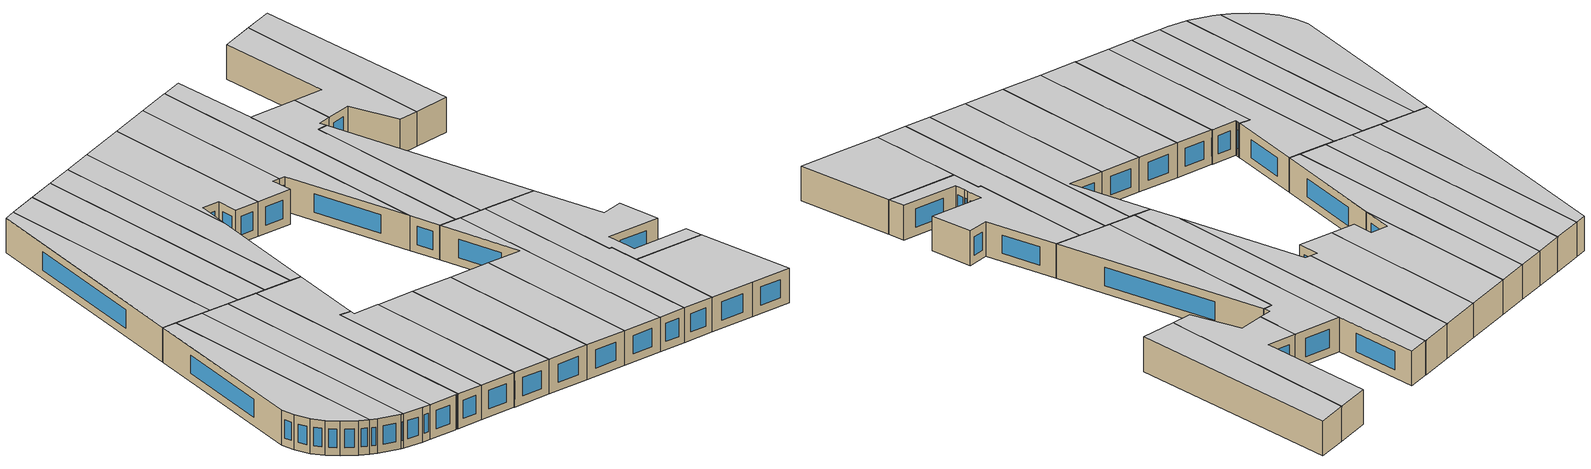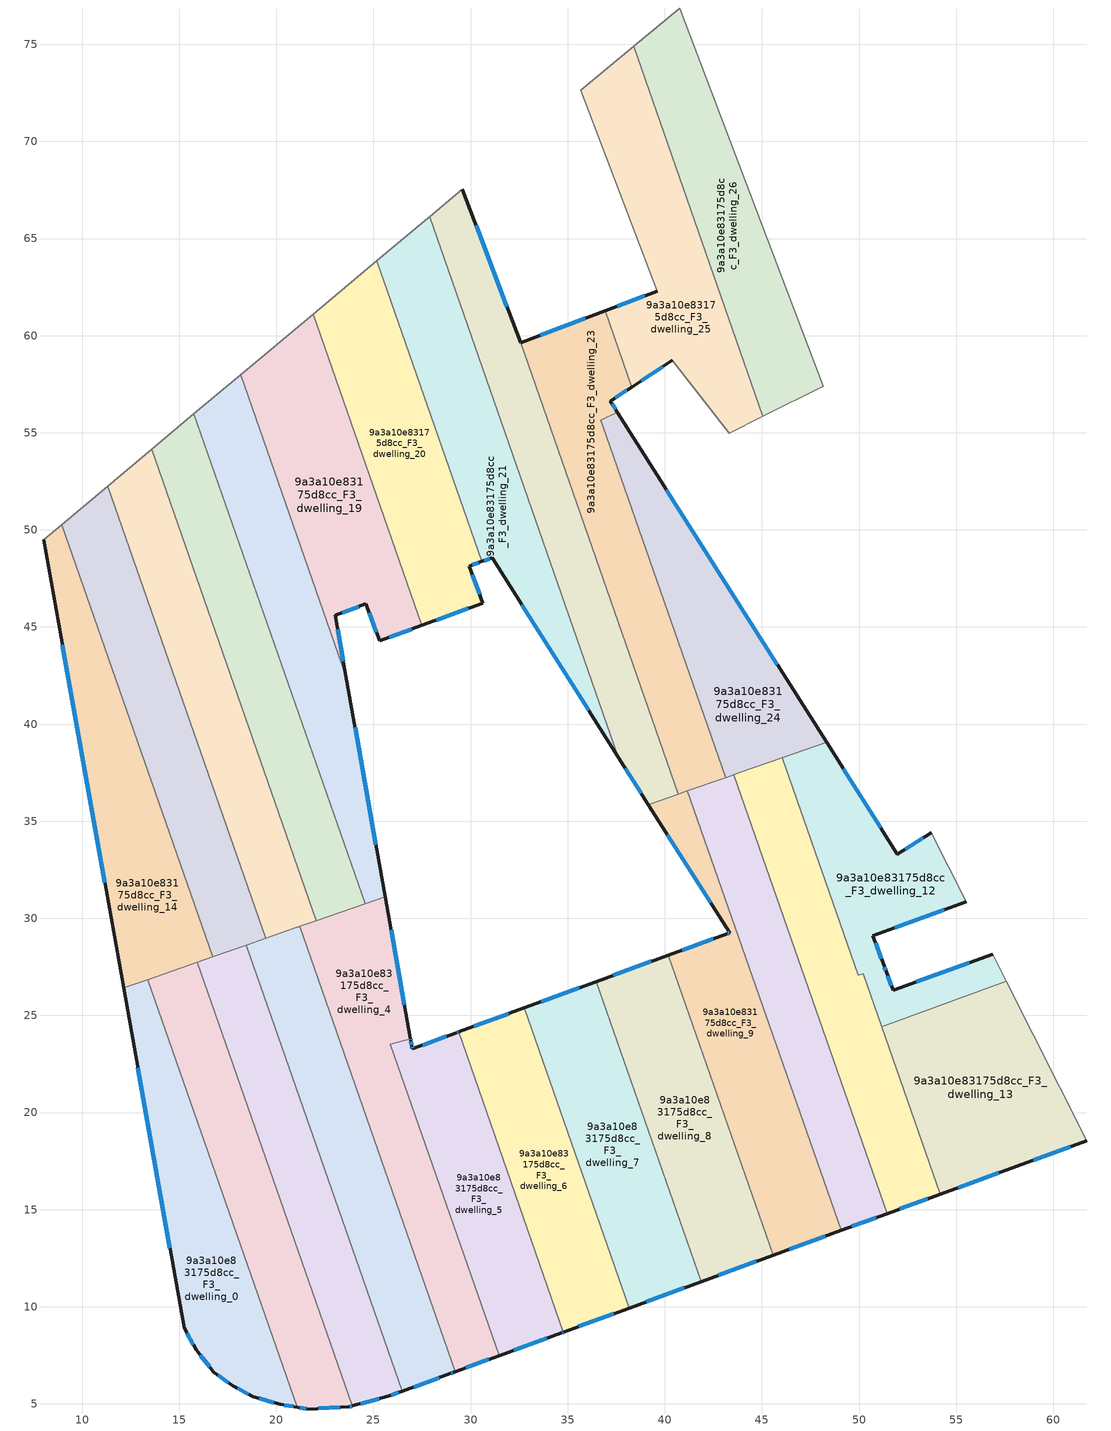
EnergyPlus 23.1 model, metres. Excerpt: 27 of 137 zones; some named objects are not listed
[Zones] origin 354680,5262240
9a3a10e83175d8cc_F3_dwelling_0
 floor to 9a3a10e83175d8cc_F2_dwelling_0 (EU_floor_Construction): 13.38,26.85 21.07,4.84 20.19,4.98 18.81,5.38 17.77,5.93 16.78,6.64 15.87,7.79 15.25,8.91 12.13,26.41 z9
 wall outside (EU_wall_Construction): 12.13,26.41 15.25,8.91 15.87,7.79 16.78,6.64 17.77,5.93 18.81,5.38 20.19,4.98 21.07,4.84 z9:12
 wall to 9a3a10e83175d8cc_F3_dwelling_1 (EU_wall_Construction): 21.07,4.84 13.38,26.85 z9:12
 wall to 9a3a10e83175d8cc_F3_dwelling_14 (EU_wall_Construction): 13.38,26.85 12.13,26.41 z9:12
 window (EU_Window_Construction): 17.01,6.47 17.54,6.09 / 16.08,7.52 16.57,6.91 / 15.4,8.65 15.72,8.05 / 12.86,22.3 14.52,13.02 / 20.4,4.94 20.86,4.87 / 19.13,5.28 19.87,5.07 / 18.01,5.8 18.56,5.51 z9.7:11.3
 ceiling to 9a3a10e83175d8cc_F4_dwelling_0 (EU_floor_Construction): 21.07,4.84 13.38,26.85 12.13,26.41 15.25,8.91 15.87,7.79 16.78,6.64 17.77,5.93 18.81,5.38 20.19,4.98 z12
9a3a10e83175d8cc_F3_dwelling_1
 floor to 9a3a10e83175d8cc_F2_dwelling_1 (EU_floor_Construction): 15.94,27.74 23.92,4.9 23.74,4.86 21.7,4.74 21.07,4.84 13.38,26.85 z9
 wall outside (EU_wall_Construction): 21.07,4.84 21.7,4.74 23.74,4.86 23.92,4.9 z9:12
 wall to 9a3a10e83175d8cc_F3_dwelling_2 (EU_wall_Construction): 23.92,4.9 15.94,27.74 z9:12
 wall to 9a3a10e83175d8cc_F3_dwelling_14 (EU_wall_Construction): 15.94,27.74 13.38,26.85 z9:12
 window (EU_Window_Construction): 23.78,4.87 23.88,4.89 / 22.18,4.77 23.26,4.83 / 21.22,4.81 21.55,4.76 z9.7:11.3
 ceiling to 9a3a10e83175d8cc_F4_dwelling_1 (EU_floor_Construction): 23.92,4.9 15.94,27.74 13.38,26.85 21.07,4.84 21.7,4.74 23.74,4.86 z12
9a3a10e83175d8cc_F3_dwelling_10
 floor to 9a3a10e83175d8cc_F2_dwelling_10 (EU_floor_Construction): 43.56,37.4 51.45,14.8 49.08,13.93 41.17,36.56 z9
 wall outside (EU_wall_Construction): 49.08,13.93 51.45,14.8 z9:12
 wall to 9a3a10e83175d8cc_F3_dwelling_9 (EU_wall_Construction): 41.17,36.56 49.08,13.93 z9:12
 wall to 9a3a10e83175d8cc_F3_dwelling_11 (EU_wall_Construction): 51.45,14.8 43.56,37.4 z9:12
 wall to 9a3a10e83175d8cc_F3_dwelling_23 (EU_wall_Construction): 43.13,37.25 41.17,36.56 z9:12
 wall to 9a3a10e83175d8cc_F3_dwelling_24 (EU_wall_Construction): 43.56,37.4 43.13,37.25 z9:12
 window (EU_Window_Construction): 49.64,14.14 50.9,14.6 z9.7:11.3
 ceiling to 9a3a10e83175d8cc_F4_dwelling_10 (EU_floor_Construction): 51.45,14.8 43.56,37.4 41.17,36.56 49.08,13.93 z12
9a3a10e83175d8cc_F3_dwelling_11
 floor to 9a3a10e83175d8cc_F2_dwelling_11 (EU_floor_Construction): 46.04,38.26 49.96,27.07 50.21,27.16 54.18,15.8 51.45,14.8 43.56,37.4 43.89,37.51 z9
 wall outside (EU_wall_Construction): 51.45,14.8 54.18,15.8 z9:12
 wall to 9a3a10e83175d8cc_F3_dwelling_12 (EU_wall_Construction): 51.16,24.42 50.21,27.16 49.96,27.07 46.04,38.26 z9:12
 wall to 9a3a10e83175d8cc_F3_dwelling_13 (EU_wall_Construction): 54.18,15.8 51.16,24.42 z9:12
 wall to 9a3a10e83175d8cc_F3_dwelling_24 (EU_wall_Construction): 46.04,38.26 43.89,37.51 43.56,37.4 z9:12
 window (EU_Window_Construction): 52.09,15.04 53.54,15.56 z9.7:11.3
 ceiling to 9a3a10e83175d8cc_F4_dwelling_11 (EU_floor_Construction): 54.18,15.8 50.21,27.16 49.96,27.07 46.04,38.26 43.89,37.51 43.56,37.4 51.45,14.8 z12
9a3a10e83175d8cc_F3_dwelling_12
 floor to 9a3a10e83175d8cc_F2_dwelling_12 (EU_floor_Construction): 53.71,34.41 55.52,30.84 50.72,29.09 51.29,27.55 51.39,27.27 51.76,26.29 56.87,28.16 57.58,26.77 51.16,24.42 50.21,27.16 49.96,27.07 46.04,38.26 48.33,39.06 51.97,33.31 z9
 wall outside (EU_wall_Construction): 53.71,34.41 51.97,33.31 48.33,39.06 / 56.87,28.16 51.76,26.29 51.39,27.27 51.29,27.55 50.72,29.09 55.52,30.84 z9:12
 wall adiabatic (EU_wall_Construction): 55.52,30.84 53.71,34.41 / 57.58,26.77 56.87,28.16 z9:12
 wall to 9a3a10e83175d8cc_F3_dwelling_13 (EU_wall_Construction): 51.16,24.42 57.58,26.77 z9:12
 wall to 9a3a10e83175d8cc_F3_dwelling_24 (EU_wall_Construction): 48.33,39.06 46.04,38.27 z9:12
 window (EU_Window_Construction): 51.11,34.66 49.18,37.71 / 53.3,34.15 52.38,33.57 / 51.84,29.5 54.39,30.43 / 51.15,27.92 50.85,28.73 / 51.37,27.34 51.31,27.49 / 51.67,26.52 51.48,27.04 / 55.67,27.72 52.96,26.73 z9.7:11.3
 ceiling to 9a3a10e83175d8cc_F4_dwelling_12 (EU_floor_Construction): 57.58,26.77 56.87,28.16 51.76,26.29 51.39,27.27 51.29,27.55 50.72,29.09 55.52,30.84 53.71,34.41 51.97,33.31 48.33,39.06 46.04,38.26 49.96,27.07 50.21,27.16 51.16,24.42 z12
9a3a10e83175d8cc_F3_dwelling_13
 floor to 9a3a10e83175d8cc_F2_dwelling_13 (EU_floor_Construction): 57.58,26.77 61.73,18.56 58.12,17.25 54.18,15.8 51.16,24.42 z9
 wall outside (EU_wall_Construction): 54.18,15.8 58.12,17.25 61.73,18.56 z9:12
 wall adiabatic (EU_wall_Construction): 61.73,18.56 57.58,26.77 z9:12
 window (EU_Window_Construction): 58.97,17.55 60.88,18.25 / 55.1,16.14 57.2,16.91 z9.7:11.3
 ceiling to 9a3a10e83175d8cc_F4_dwelling_13 (EU_floor_Construction): 61.73,18.56 57.58,26.77 51.16,24.42 54.18,15.8 58.12,17.25 z12
9a3a10e83175d8cc_F3_dwelling_14
 floor to 9a3a10e83175d8cc_F2_dwelling_14 (EU_floor_Construction): 8.95,50.28 16.72,28.02 12.13,26.41 8.02,49.5 z9
 wall outside (EU_wall_Construction): 8.02,49.5 12.13,26.41 z9:12
 wall to 9a3a10e83175d8cc_F3_dwelling_15 (EU_wall_Construction): 16.72,28.02 8.95,50.28 z9:12
 wall adiabatic (EU_wall_Construction): 8.95,50.28 8.02,49.5 z9:12
 wall to 9a3a10e83175d8cc_F3_dwelling_2 (EU_wall_Construction): 15.94,27.74 16.73,28.02 z9:12
 window (EU_Window_Construction): 8.99,44.08 11.17,31.84 z9.7:11.3
 ceiling to 9a3a10e83175d8cc_F4_dwelling_14 (EU_floor_Construction): 16.72,28.02 8.95,50.28 8.02,49.5 12.13,26.41 z12
9a3a10e83175d8cc_F3_dwelling_15
 floor to 9a3a10e83175d8cc_F2_dwelling_15 (EU_floor_Construction): 11.31,52.25 19.45,28.97 16.72,28.02 8.95,50.28 z9
 wall to 9a3a10e83175d8cc_F3_dwelling_16 (EU_wall_Construction): 19.45,28.97 11.31,52.25 z9:12
 wall adiabatic (EU_wall_Construction): 11.31,52.25 8.95,50.28 z9:12
 wall to 9a3a10e83175d8cc_F3_dwelling_2 (EU_wall_Construction): 16.72,28.02 18.45,28.62 z9:12
 wall to 9a3a10e83175d8cc_F3_dwelling_3 (EU_wall_Construction): 18.45,28.62 19.45,28.97 z9:12
 ceiling to 9a3a10e83175d8cc_F4_dwelling_15 (EU_floor_Construction): 19.45,28.97 11.31,52.25 8.95,50.28 16.72,28.02 z12
9a3a10e83175d8cc_F3_dwelling_16
 floor to 9a3a10e83175d8cc_F2_dwelling_16 (EU_floor_Construction): 13.58,54.15 22.06,29.88 19.45,28.97 11.31,52.25 z9
 wall to 9a3a10e83175d8cc_F3_dwelling_17 (EU_wall_Construction): 22.06,29.88 13.58,54.15 z9:12
 wall adiabatic (EU_wall_Construction): 13.58,54.15 11.31,52.25 z9:12
 wall to 9a3a10e83175d8cc_F3_dwelling_3 (EU_wall_Construction): 19.45,28.97 21.06,29.53 21.1,29.55 21.15,29.57 21.2,29.58 z9:12
 wall to 9a3a10e83175d8cc_F3_dwelling_4 (EU_wall_Construction): 21.2,29.58 22.06,29.88 z9:12
 ceiling to 9a3a10e83175d8cc_F4_dwelling_16 (EU_floor_Construction): 22.06,29.88 13.58,54.15 11.31,52.25 19.45,28.97 z12
9a3a10e83175d8cc_F3_dwelling_17
 floor to 9a3a10e83175d8cc_F2_dwelling_17 (EU_floor_Construction): 15.76,55.97 24.57,30.76 22.06,29.88 13.58,54.15 z9
 wall to 9a3a10e83175d8cc_F3_dwelling_18 (EU_wall_Construction): 24.57,30.76 15.76,55.97 z9:12
 wall adiabatic (EU_wall_Construction): 15.76,55.97 13.58,54.15 z9:12
 wall to 9a3a10e83175d8cc_F3_dwelling_4 (EU_wall_Construction): 22.06,29.88 24.57,30.76 z9:12
 ceiling to 9a3a10e83175d8cc_F4_dwelling_17 (EU_floor_Construction): 24.57,30.76 15.76,55.97 13.58,54.15 22.06,29.88 z12
9a3a10e83175d8cc_F3_dwelling_18
 floor to 9a3a10e83175d8cc_F2_dwelling_18 (EU_floor_Construction): 18.17,57.98 23.58,42.5 25.6,31.12 24.57,30.76 15.76,55.97 z9
 wall outside (EU_wall_Construction): 25.6,31.12 23.58,42.5 z9:12
 wall adiabatic (EU_wall_Construction): 18.17,57.98 15.76,55.97 z9:12
 wall to 9a3a10e83175d8cc_F3_dwelling_19 (EU_wall_Construction): 23.58,42.5 18.17,57.98 z9:12
 wall to 9a3a10e83175d8cc_F3_dwelling_4 (EU_wall_Construction): 24.57,30.76 25.6,31.12 z9:12
 window (EU_Window_Construction): 25.13,33.79 24.05,39.83 z9.7:11.3
 ceiling to 9a3a10e83175d8cc_F4_dwelling_18 (EU_floor_Construction): 25.6,31.12 23.58,42.5 18.17,57.98 15.76,55.97 24.57,30.76 z12
9a3a10e83175d8cc_F3_dwelling_19
 floor to 9a3a10e83175d8cc_F2_dwelling_19 (EU_floor_Construction): 21.89,61.09 27.49,45.08 25.31,44.28 24.62,46.19 23.03,45.61 23.58,42.5 18.17,57.98 z9
 wall outside (EU_wall_Construction): 23.58,42.5 23.03,45.61 24.62,46.19 25.31,44.28 27.49,45.08 z9:12
 wall adiabatic (EU_wall_Construction): 21.89,61.09 18.17,57.98 z9:12
 wall to 9a3a10e83175d8cc_F3_dwelling_20 (EU_wall_Construction): 27.49,45.08 21.89,61.09 z9:12
 window (EU_Window_Construction): 23.45,43.23 23.16,44.88 / 25.82,44.47 26.98,44.89 / 24.78,45.74 25.15,44.73 / 23.4,45.74 24.24,46.05 z9.7:11.3
 ceiling to 9a3a10e83175d8cc_F4_dwelling_19 (EU_floor_Construction): 27.49,45.08 21.89,61.09 18.17,57.98 23.58,42.5 23.03,45.61 24.62,46.19 25.31,44.28 z12
9a3a10e83175d8cc_F3_dwelling_2
 floor to 9a3a10e83175d8cc_F2_dwelling_2 (EU_floor_Construction): 18.45,28.62 26.48,5.66 25.73,5.38 23.92,4.9 15.94,27.74 z9
 wall outside (EU_wall_Construction): 23.92,4.9 25.73,5.38 26.48,5.66 z9:12
 wall to 9a3a10e83175d8cc_F3_dwelling_3 (EU_wall_Construction): 26.48,5.66 18.45,28.62 z9:12
 window (EU_Window_Construction): 25.91,5.45 26.3,5.59 / 24.35,5.02 25.31,5.27 z9.7:11.3
 ceiling to 9a3a10e83175d8cc_F4_dwelling_2 (EU_floor_Construction): 26.48,5.66 18.45,28.62 15.94,27.74 23.92,4.9 25.73,5.38 z12
9a3a10e83175d8cc_F3_dwelling_20
 floor to 9a3a10e83175d8cc_F2_dwelling_20 (EU_floor_Construction): 25.18,63.85 30.59,48.37 29.93,48.14 30.63,46.23 27.49,45.08 21.89,61.09 z9
 wall outside (EU_wall_Construction): 27.49,45.08 30.63,46.23 29.93,48.14 30.59,48.37 z9:12
 wall adiabatic (EU_wall_Construction): 25.18,63.85 21.89,61.09 z9:12
 wall to 9a3a10e83175d8cc_F3_dwelling_21 (EU_wall_Construction): 30.59,48.37 25.18,63.85 z9:12
 window (EU_Window_Construction): 30.09,48.19 30.43,48.32 / 30.47,46.68 30.1,47.69 / 28.23,45.35 29.89,45.96 z9.7:11.3
 ceiling to 9a3a10e83175d8cc_F4_dwelling_20 (EU_floor_Construction): 30.63,46.23 29.93,48.14 30.59,48.37 25.18,63.85 21.89,61.09 27.49,45.08 z12
9a3a10e83175d8cc_F3_dwelling_21
 floor to 9a3a10e83175d8cc_F2_dwelling_21 (EU_floor_Construction): 27.89,66.11 37.61,38.29 31.11,48.56 30.59,48.37 25.18,63.85 27.81,66.04 z9
 wall outside (EU_wall_Construction): 30.59,48.37 31.11,48.56 37.61,38.29 z9:12
 wall adiabatic (EU_wall_Construction): 27.89,66.11 27.81,66.04 25.18,63.85 z9:12
 wall to 9a3a10e83175d8cc_F3_dwelling_22 (EU_wall_Construction): 37.61,38.29 27.89,66.11 z9:12
 window (EU_Window_Construction): 30.71,48.42 30.99,48.52 / 32.64,46.15 36.09,40.7 z9.7:11.3
 ceiling to 9a3a10e83175d8cc_F4_dwelling_21 (EU_floor_Construction): 37.61,38.29 27.89,66.11 27.81,66.04 25.18,63.85 30.59,48.37 31.11,48.56 z12
9a3a10e83175d8cc_F3_dwelling_22
 floor to 9a3a10e83175d8cc_F2_dwelling_22 (EU_floor_Construction): 29.58,67.53 32.58,59.63 40.7,36.4 39.16,35.86 37.61,38.29 27.89,66.11 z9
 wall outside (EU_wall_Construction): 37.61,38.29 39.16,35.86 / 32.58,59.63 29.58,67.53 z9:12
 wall to 9a3a10e83175d8cc_F3_dwelling_23 (EU_wall_Construction): 40.7,36.4 32.58,59.63 z9:12
 wall adiabatic (EU_wall_Construction): 29.58,67.53 27.89,66.11 z9:12
 wall to 9a3a10e83175d8cc_F3_dwelling_9 (EU_wall_Construction): 39.16,35.86 40.7,36.4 z9:12
 window (EU_Window_Construction): 37.98,37.72 38.79,36.43 / 31.87,61.49 30.29,65.67 z9.7:11.3
 ceiling to 9a3a10e83175d8cc_F4_dwelling_22 (EU_floor_Construction): 40.7,36.4 32.58,59.63 29.58,67.53 27.89,66.11 37.61,38.29 39.16,35.86 z12
9a3a10e83175d8cc_F3_dwelling_23
 floor to 9a3a10e83175d8cc_F2_dwelling_23 (EU_floor_Construction): 36.92,61.28 38.3,57.35 37.2,56.63 37.56,56.07 36.7,55.65 43.13,37.25 40.7,36.4 32.58,59.63 z9
 wall outside (EU_wall_Construction): 37.56,56.07 37.2,56.63 38.3,57.35 / 36.92,61.28 32.58,59.63 z9:12
 wall to 9a3a10e83175d8cc_F3_dwelling_24 (EU_wall_Construction): 43.13,37.25 36.79,55.37 36.7,55.65 37.56,56.07 z9:12
 wall to 9a3a10e83175d8cc_F3_dwelling_25 (EU_wall_Construction): 38.3,57.35 36.92,61.28 z9:12
 wall to 9a3a10e83175d8cc_F3_dwelling_9 (EU_wall_Construction): 40.7,36.4 41.17,36.56 z9:12
 window (EU_Window_Construction): 37.48,56.2 37.29,56.5 / 35.9,60.89 33.6,60.02 / 37.46,56.8 38.04,57.18 z9.7:11.3
 ceiling to 9a3a10e83175d8cc_F4_dwelling_23 (EU_floor_Construction): 43.13,37.25 36.7,55.65 37.56,56.07 37.2,56.63 38.3,57.35 36.92,61.28 32.58,59.63 40.7,36.4 z12
9a3a10e83175d8cc_F3_dwelling_24
 floor to 9a3a10e83175d8cc_F2_dwelling_24 (EU_floor_Construction): 37.56,56.07 48.33,39.06 43.13,37.25 36.79,55.37 36.7,55.65 z9
 wall outside (EU_wall_Construction): 48.33,39.06 37.56,56.07 z9:12
 window (EU_Window_Construction): 45.8,43.06 40.09,52.07 z9.7:11.3
 ceiling to 9a3a10e83175d8cc_F4_dwelling_24 (EU_floor_Construction): 48.33,39.06 37.56,56.07 36.7,55.65 36.79,55.37 43.13,37.25 z12
9a3a10e83175d8cc_F3_dwelling_25
 floor to 9a3a10e83175d8cc_F2_dwelling_25 (EU_floor_Construction): 38.39,74.89 45.05,55.84 43.33,54.98 40.39,58.73 38.3,57.35 36.92,61.28 39.6,62.29 35.68,72.62 z9
 wall outside (EU_wall_Construction): 38.3,57.35 40.39,58.73 / 39.6,62.29 36.92,61.28 z9:12
 wall adiabatic (EU_wall_Construction): 38.39,74.89 35.68,72.62 39.6,62.29 / 40.39,58.73 43.33,54.98 45.05,55.84 z9:12
 wall to 9a3a10e83175d8cc_F3_dwelling_26 (EU_wall_Construction): 45.05,55.84 38.39,74.89 z9:12
 window (EU_Window_Construction): 38.79,57.67 39.9,58.4 / 38.98,62.05 37.55,61.51 z9.7:11.3
 ceiling to 9a3a10e83175d8cc_F4_dwelling_25 (EU_floor_Construction): 45.05,55.84 38.39,74.89 35.68,72.62 39.6,62.29 36.92,61.28 38.3,57.35 40.39,58.73 43.33,54.98 z12
9a3a10e83175d8cc_F3_dwelling_26
 floor to 9a3a10e83175d8cc_F2_dwelling_26 (EU_floor_Construction): 40.77,76.87 48.16,57.39 45.05,55.84 38.39,74.89 z9
 wall adiabatic (EU_wall_Construction): 45.05,55.84 48.16,57.39 40.77,76.87 38.39,74.89 z9:12
 ceiling to 9a3a10e83175d8cc_F4_dwelling_26 (EU_floor_Construction): 48.16,57.39 40.77,76.87 38.39,74.89 45.05,55.84 z12
9a3a10e83175d8cc_F3_dwelling_3
 floor to 9a3a10e83175d8cc_F2_dwelling_3 (EU_floor_Construction): 21.2,29.58 29.21,6.66 29.16,6.64 29.12,6.62 28.97,6.57 26.48,5.66 18.45,28.62 21.06,29.53 21.1,29.55 21.15,29.57 z9
 wall outside (EU_wall_Construction): 26.48,5.66 28.97,6.57 29.12,6.62 29.16,6.64 29.21,6.66 z9:12
 wall to 9a3a10e83175d8cc_F3_dwelling_4 (EU_wall_Construction): 29.21,6.66 21.2,29.58 z9:12
 window (EU_Window_Construction): 29.01,6.58 29.08,6.61 / 27.06,5.87 28.39,6.36 z9.7:11.3
 ceiling to 9a3a10e83175d8cc_F4_dwelling_3 (EU_floor_Construction): 28.97,6.57 29.12,6.62 29.16,6.64 29.21,6.66 21.2,29.58 21.15,29.57 21.1,29.55 21.06,29.53 18.45,28.62 26.48,5.66 z12
9a3a10e83175d8cc_F3_dwelling_4
 floor to 9a3a10e83175d8cc_F2_dwelling_4 (EU_floor_Construction): 25.6,31.12 26.9,23.84 26.91,23.79 25.87,23.52 31.48,7.49 29.21,6.66 21.2,29.58 z9
 wall outside (EU_wall_Construction): 26.91,23.79 26.9,23.84 25.6,31.12 / 29.21,6.66 31.48,7.49 z9:12
 wall to 9a3a10e83175d8cc_F3_dwelling_5 (EU_wall_Construction): 31.48,7.49 25.87,23.52 26.91,23.79 z9:12
 window (EU_Window_Construction): 26.6,25.55 25.91,29.41 / 29.74,6.85 30.94,7.29 z9.7:11.3
 ceiling to 9a3a10e83175d8cc_F4_dwelling_4 (EU_floor_Construction): 31.48,7.49 25.87,23.52 26.91,23.79 26.9,23.84 25.6,31.12 21.2,29.58 29.21,6.66 z12
9a3a10e83175d8cc_F3_dwelling_5
 floor to 9a3a10e83175d8cc_F2_dwelling_5 (EU_floor_Construction): 29.38,24.15 34.78,8.7 34.69,8.66 31.48,7.49 25.87,23.52 26.91,23.79 26.92,23.73 26.97,23.43 27,23.28 29.29,24.12 z9
 wall outside (EU_wall_Construction): 29.38,24.15 29.29,24.12 27,23.28 26.97,23.43 26.92,23.73 26.91,23.79 / 31.48,7.49 34.69,8.66 34.78,8.7 z9:12
 wall to 9a3a10e83175d8cc_F3_dwelling_6 (EU_wall_Construction): 34.78,8.7 29.38,24.15 z9:12
 window (EU_Window_Construction): 26.92,23.74 26.91,23.78 / 26.96,23.5 26.93,23.66 / 26.99,23.31 26.98,23.39 / 28.75,23.92 27.54,23.47 / 29.36,24.14 29.31,24.12 / 34.71,8.67 34.76,8.69 / 32.23,7.76 33.94,8.39 z9.7:11.3
 ceiling to 9a3a10e83175d8cc_F4_dwelling_5 (EU_floor_Construction): 34.69,8.66 34.78,8.7 29.38,24.15 29.29,24.12 27,23.28 26.97,23.43 26.92,23.73 26.91,23.79 25.87,23.52 31.48,7.49 z12
9a3a10e83175d8cc_F3_dwelling_6
 floor to 9a3a10e83175d8cc_F2_dwelling_6 (EU_floor_Construction): 32.76,25.39 38.16,9.93 34.78,8.7 29.38,24.15 z9
 wall outside (EU_wall_Construction): 34.78,8.7 38.16,9.93 / 32.76,25.39 29.38,24.15 z9:12
 wall to 9a3a10e83175d8cc_F3_dwelling_7 (EU_wall_Construction): 38.16,9.93 32.76,25.39 z9:12
 window (EU_Window_Construction): 35.58,8.99 37.37,9.64 / 31.97,25.1 30.18,24.44 z9.7:11.3
 ceiling to 9a3a10e83175d8cc_F4_dwelling_6 (EU_floor_Construction): 38.16,9.93 32.76,25.39 29.38,24.15 34.78,8.7 z12
9a3a10e83175d8cc_F3_dwelling_7
 floor to 9a3a10e83175d8cc_F2_dwelling_7 (EU_floor_Construction): 36.47,26.74 41.87,11.29 38.16,9.93 32.76,25.39 z9
 wall outside (EU_wall_Construction): 38.16,9.93 41.87,11.29 / 36.47,26.74 32.76,25.39 z9:12
 wall to 9a3a10e83175d8cc_F3_dwelling_8 (EU_wall_Construction): 41.87,11.29 36.47,26.74 z9:12
 window (EU_Window_Construction): 39.03,10.25 41,10.97 / 35.6,26.43 33.63,25.7 z9.7:11.3
 ceiling to 9a3a10e83175d8cc_F4_dwelling_7 (EU_floor_Construction): 41.87,11.29 36.47,26.74 32.76,25.39 38.16,9.93 z12
9a3a10e83175d8cc_F3_dwelling_8
 floor to 9a3a10e83175d8cc_F2_dwelling_8 (EU_floor_Construction): 40.18,28.1 45.58,12.65 41.87,11.29 36.47,26.74 z9
 wall outside (EU_wall_Construction): 41.87,11.29 45.58,12.65 / 40.18,28.1 36.47,26.74 z9:12
 wall to 9a3a10e83175d8cc_F3_dwelling_9 (EU_wall_Construction): 45.58,12.65 40.18,28.1 z9:12
 window (EU_Window_Construction): 42.74,11.61 44.71,12.33 / 39.31,27.78 37.34,27.06 z9.7:11.3
 ceiling to 9a3a10e83175d8cc_F4_dwelling_8 (EU_floor_Construction): 45.58,12.65 40.18,28.1 36.47,26.74 41.87,11.29 z12
9a3a10e83175d8cc_F3_dwelling_9
 floor to 9a3a10e83175d8cc_F2_dwelling_9 (EU_floor_Construction): 41.17,36.56 49.08,13.93 45.58,12.65 40.18,28.1 43.21,29.21 43.34,29.25 39.16,35.86 z9
 wall outside (EU_wall_Construction): 39.16,35.86 43.34,29.25 43.21,29.21 40.18,28.1 / 45.58,12.65 49.08,13.93 z9:12
 window (EU_Window_Construction): 40.14,34.31 42.35,30.81 / 46.4,12.95 48.26,13.63 / 42.5,28.95 40.89,28.36 / 43.31,29.24 43.24,29.22 z9.7:11.3
 ceiling to 9a3a10e83175d8cc_F4_dwelling_9 (EU_floor_Construction): 49.08,13.93 41.17,36.56 39.16,35.86 43.34,29.25 43.21,29.21 40.18,28.1 45.58,12.65 z12
[Building]
EU S2 Campaign: North Axis=0; Terrain=City; Solar Distribution=FullExterior
[Site:Location]
Budapest.Ferenc.Liszt.Intl.AP: Latitude=47.437; Longitude=19.256; Time Zone=1; Elevation=185
[SizingPeriod:WeatherFileDays]
AnnualSizingPeriod: Begin Month=1; Begin Day of Month=1; End Month=12; End Day of Month=31; Day of Week for Start Day=Monday; Use Weather File Daylight Saving Period=No; Use Weather File Rain and Snow Indicators=No
[MATERIAL]
EU_InternalMass_Material: Roughness=MediumRough; Thickness=0.1; Conductivity=1; Density=1800; Specific Heat=900; Thermal Absorptance=0.9; Solar Absorptance=0.7; Visible Absorptance=0.7
[MATERIAL:NOMASS] Roughness=MediumRough; Thermal Absorptance=0.9; Solar Absorptance=0.7; Visible Absorptance=0.7
Name | Thermal Resistance
EU_wall_NoMass | 0.832559
EU_floor_NoMass | 0.872794
[WINDOWMATERIAL:SIMPLEGLAZINGSYSTEM]
EU_Window_SimpleGlazing: UFactor=2.79869; Solar Heat Gain Coefficient=0.75; Visible Transmittance=0.75
[CONSTRUCTION]
EU_wall_Construction: EU_wall_NoMass
EU_floor_Construction: EU_floor_NoMass
EU_Window_Construction: EU_Window_SimpleGlazing
EU_InternalMass_Construction: EU_InternalMass_Material
[ZONE] Type=1; Multiplier=1; Ceiling Height=autocalculate; Floor Area=autocalculate; Part of Total Floor Area=Yes
Name | Volume
9a3a10e83175d8cc_F3_dwelling_0 | 193.944
9a3a10e83175d8cc_F3_dwelling_1 | 193.942
9a3a10e83175d8cc_F3_dwelling_10 | 181.628
9a3a10e83175d8cc_F3_dwelling_11 | 198.564
9a3a10e83175d8cc_F3_dwelling_12 | 174.45
9a3a10e83175d8cc_F3_dwelling_13 | 203.757
9a3a10e83175d8cc_F3_dwelling_14 | 208.838
9a3a10e83175d8cc_F3_dwelling_15 | 208.861
9a3a10e83175d8cc_F3_dwelling_16 | 208.893
9a3a10e83175d8cc_F3_dwelling_17 | 208.867
9a3a10e83175d8cc_F3_dwelling_18 | 208.855
9a3a10e83175d8cc_F3_dwelling_19 | 208.845
9a3a10e83175d8cc_F3_dwelling_2 | 193.969
9a3a10e83175d8cc_F3_dwelling_20 | 208.876
9a3a10e83175d8cc_F3_dwelling_21 | 217.608
9a3a10e83175d8cc_F3_dwelling_22 | 218.723
9a3a10e83175d8cc_F3_dwelling_23 | 219.229
9a3a10e83175d8cc_F3_dwelling_24 | 189.85
9a3a10e83175d8cc_F3_dwelling_25 | 212.092
9a3a10e83175d8cc_F3_dwelling_26 | 195.718
9a3a10e83175d8cc_F3_dwelling_3 | 212.152
9a3a10e83175d8cc_F3_dwelling_4 | 212.217
9a3a10e83175d8cc_F3_dwelling_5 | 174.641
9a3a10e83175d8cc_F3_dwelling_6 | 176.75
9a3a10e83175d8cc_F3_dwelling_7 | 193.926
9a3a10e83175d8cc_F3_dwelling_8 | 193.945
9a3a10e83175d8cc_F3_dwelling_9 | 211.343
[INTERNALMASS] Construction=EU_InternalMass_Construction
Name | Zone or ZoneList | Surface Area
9a3a10e83175d8cc_F3_dwelling_0_EU_InternalMass | 9a3a10e83175d8cc_F3_dwelling_0 | 64.6482
9a3a10e83175d8cc_F3_dwelling_1_EU_InternalMass | 9a3a10e83175d8cc_F3_dwelling_1 | 64.647
9a3a10e83175d8cc_F3_dwelling_2_EU_InternalMass | 9a3a10e83175d8cc_F3_dwelling_2 | 64.6565
9a3a10e83175d8cc_F3_dwelling_3_EU_InternalMass | 9a3a10e83175d8cc_F3_dwelling_3 | 70.7214
9a3a10e83175d8cc_F3_dwelling_4_EU_InternalMass | 9a3a10e83175d8cc_F3_dwelling_4 | 70.7357
9a3a10e83175d8cc_F3_dwelling_5_EU_InternalMass | 9a3a10e83175d8cc_F3_dwelling_5 | 58.2151
9a3a10e83175d8cc_F3_dwelling_6_EU_InternalMass | 9a3a10e83175d8cc_F3_dwelling_6 | 58.916
9a3a10e83175d8cc_F3_dwelling_7_EU_InternalMass | 9a3a10e83175d8cc_F3_dwelling_7 | 64.6418
9a3a10e83175d8cc_F3_dwelling_8_EU_InternalMass | 9a3a10e83175d8cc_F3_dwelling_8 | 64.6481
9a3a10e83175d8cc_F3_dwelling_9_EU_InternalMass | 9a3a10e83175d8cc_F3_dwelling_9 | 70.4486
9a3a10e83175d8cc_F3_dwelling_10_EU_InternalMass | 9a3a10e83175d8cc_F3_dwelling_10 | 60.5315
9a3a10e83175d8cc_F3_dwelling_11_EU_InternalMass | 9a3a10e83175d8cc_F3_dwelling_11 | 66.2009
9a3a10e83175d8cc_F3_dwelling_12_EU_InternalMass | 9a3a10e83175d8cc_F3_dwelling_12 | 58.1473
9a3a10e83175d8cc_F3_dwelling_13_EU_InternalMass | 9a3a10e83175d8cc_F3_dwelling_13 | 67.9205
9a3a10e83175d8cc_F3_dwelling_14_EU_InternalMass | 9a3a10e83175d8cc_F3_dwelling_14 | 69.6127
9a3a10e83175d8cc_F3_dwelling_15_EU_InternalMass | 9a3a10e83175d8cc_F3_dwelling_15 | 69.6202
9a3a10e83175d8cc_F3_dwelling_16_EU_InternalMass | 9a3a10e83175d8cc_F3_dwelling_16 | 69.6311
9a3a10e83175d8cc_F3_dwelling_17_EU_InternalMass | 9a3a10e83175d8cc_F3_dwelling_17 | 69.6222
9a3a10e83175d8cc_F3_dwelling_18_EU_InternalMass | 9a3a10e83175d8cc_F3_dwelling_18 | 69.6184
9a3a10e83175d8cc_F3_dwelling_19_EU_InternalMass | 9a3a10e83175d8cc_F3_dwelling_19 | 69.6148
9a3a10e83175d8cc_F3_dwelling_20_EU_InternalMass | 9a3a10e83175d8cc_F3_dwelling_20 | 69.6251
9a3a10e83175d8cc_F3_dwelling_21_EU_InternalMass | 9a3a10e83175d8cc_F3_dwelling_21 | 72.54
9a3a10e83175d8cc_F3_dwelling_22_EU_InternalMass | 9a3a10e83175d8cc_F3_dwelling_22 | 72.9032
9a3a10e83175d8cc_F3_dwelling_23_EU_InternalMass | 9a3a10e83175d8cc_F3_dwelling_23 | 73.0747
9a3a10e83175d8cc_F3_dwelling_24_EU_InternalMass | 9a3a10e83175d8cc_F3_dwelling_24 | 63.2855
9a3a10e83175d8cc_F3_dwelling_25_EU_InternalMass | 9a3a10e83175d8cc_F3_dwelling_25 | 70.6975
9a3a10e83175d8cc_F3_dwelling_26_EU_InternalMass | 9a3a10e83175d8cc_F3_dwelling_26 | 65.239
[OTHEREQUIPMENT] Fuel Type=Electricity; Design Level Calculation Method=Watts/Area; Power per Zone Floor Area=1; Fraction Latent=0; Fraction Radiant=0; Fraction Lost=0; Carbon Dioxide Generation Rate=0; EndUse Subcategory=EU_Step8_InternalGains
Name | Zone or ZoneList or Space or SpaceList | Schedule
EU_Step8_InternalGain_9a3a10e83175d8cc_F3_dwelling_0_f000 | 9a3a10e83175d8cc_F3_dwelling_0 | EU_Step8_GainSchedule_9a3a10e83175d8cc_F3_dwelling_0_f000
EU_Step8_InternalGain_9a3a10e83175d8cc_F3_dwelling_1_f000 | 9a3a10e83175d8cc_F3_dwelling_1 | EU_Step8_GainSchedule_9a3a10e83175d8cc_F3_dwelling_1_f000
EU_Step8_InternalGain_9a3a10e83175d8cc_F3_dwelling_2_f000 | 9a3a10e83175d8cc_F3_dwelling_2 | EU_Step8_GainSchedule_9a3a10e83175d8cc_F3_dwelling_2_f000
EU_Step8_InternalGain_9a3a10e83175d8cc_F3_dwelling_3_f000 | 9a3a10e83175d8cc_F3_dwelling_3 | EU_Step8_GainSchedule_9a3a10e83175d8cc_F3_dwelling_3_f000
EU_Step8_InternalGain_9a3a10e83175d8cc_F3_dwelling_4_f000 | 9a3a10e83175d8cc_F3_dwelling_4 | EU_Step8_GainSchedule_9a3a10e83175d8cc_F3_dwelling_4_f000
EU_Step8_InternalGain_9a3a10e83175d8cc_F3_dwelling_5_f000 | 9a3a10e83175d8cc_F3_dwelling_5 | EU_Step8_GainSchedule_9a3a10e83175d8cc_F3_dwelling_5_f000
EU_Step8_InternalGain_9a3a10e83175d8cc_F3_dwelling_6_f000 | 9a3a10e83175d8cc_F3_dwelling_6 | EU_Step8_GainSchedule_9a3a10e83175d8cc_F3_dwelling_6_f000
EU_Step8_InternalGain_9a3a10e83175d8cc_F3_dwelling_7_f000 | 9a3a10e83175d8cc_F3_dwelling_7 | EU_Step8_GainSchedule_9a3a10e83175d8cc_F3_dwelling_7_f000
EU_Step8_InternalGain_9a3a10e83175d8cc_F3_dwelling_8_f000 | 9a3a10e83175d8cc_F3_dwelling_8 | EU_Step8_GainSchedule_9a3a10e83175d8cc_F3_dwelling_8_f000
EU_Step8_InternalGain_9a3a10e83175d8cc_F3_dwelling_9_f000 | 9a3a10e83175d8cc_F3_dwelling_9 | EU_Step8_GainSchedule_9a3a10e83175d8cc_F3_dwelling_9_f000
EU_Step8_InternalGain_9a3a10e83175d8cc_F3_dwelling_10_f000 | 9a3a10e83175d8cc_F3_dwelling_10 | EU_Step8_GainSchedule_9a3a10e83175d8cc_F3_dwelling_10_f000
EU_Step8_InternalGain_9a3a10e83175d8cc_F3_dwelling_11_f000 | 9a3a10e83175d8cc_F3_dwelling_11 | EU_Step8_GainSchedule_9a3a10e83175d8cc_F3_dwelling_11_f000
EU_Step8_InternalGain_9a3a10e83175d8cc_F3_dwelling_12_f000 | 9a3a10e83175d8cc_F3_dwelling_12 | EU_Step8_GainSchedule_9a3a10e83175d8cc_F3_dwelling_12_f000
EU_Step8_InternalGain_9a3a10e83175d8cc_F3_dwelling_13_f000 | 9a3a10e83175d8cc_F3_dwelling_13 | EU_Step8_GainSchedule_9a3a10e83175d8cc_F3_dwelling_13_f000
EU_Step8_InternalGain_9a3a10e83175d8cc_F3_dwelling_14_f000 | 9a3a10e83175d8cc_F3_dwelling_14 | EU_Step8_GainSchedule_9a3a10e83175d8cc_F3_dwelling_14_f000
EU_Step8_InternalGain_9a3a10e83175d8cc_F3_dwelling_15_f000 | 9a3a10e83175d8cc_F3_dwelling_15 | EU_Step8_GainSchedule_9a3a10e83175d8cc_F3_dwelling_15_f000
EU_Step8_InternalGain_9a3a10e83175d8cc_F3_dwelling_16_f000 | 9a3a10e83175d8cc_F3_dwelling_16 | EU_Step8_GainSchedule_9a3a10e83175d8cc_F3_dwelling_16_f000
EU_Step8_InternalGain_9a3a10e83175d8cc_F3_dwelling_17_f000 | 9a3a10e83175d8cc_F3_dwelling_17 | EU_Step8_GainSchedule_9a3a10e83175d8cc_F3_dwelling_17_f000
EU_Step8_InternalGain_9a3a10e83175d8cc_F3_dwelling_18_f000 | 9a3a10e83175d8cc_F3_dwelling_18 | EU_Step8_GainSchedule_9a3a10e83175d8cc_F3_dwelling_18_f000
EU_Step8_InternalGain_9a3a10e83175d8cc_F3_dwelling_19_f000 | 9a3a10e83175d8cc_F3_dwelling_19 | EU_Step8_GainSchedule_9a3a10e83175d8cc_F3_dwelling_19_f000
EU_Step8_InternalGain_9a3a10e83175d8cc_F3_dwelling_20_f000 | 9a3a10e83175d8cc_F3_dwelling_20 | EU_Step8_GainSchedule_9a3a10e83175d8cc_F3_dwelling_20_f000
EU_Step8_InternalGain_9a3a10e83175d8cc_F3_dwelling_21_f000 | 9a3a10e83175d8cc_F3_dwelling_21 | EU_Step8_GainSchedule_9a3a10e83175d8cc_F3_dwelling_21_f000
EU_Step8_InternalGain_9a3a10e83175d8cc_F3_dwelling_22_f000 | 9a3a10e83175d8cc_F3_dwelling_22 | EU_Step8_GainSchedule_9a3a10e83175d8cc_F3_dwelling_22_f000
EU_Step8_InternalGain_9a3a10e83175d8cc_F3_dwelling_23_f000 | 9a3a10e83175d8cc_F3_dwelling_23 | EU_Step8_GainSchedule_9a3a10e83175d8cc_F3_dwelling_23_f000
EU_Step8_InternalGain_9a3a10e83175d8cc_F3_dwelling_24_f000 | 9a3a10e83175d8cc_F3_dwelling_24 | EU_Step8_GainSchedule_9a3a10e83175d8cc_F3_dwelling_24_f000
EU_Step8_InternalGain_9a3a10e83175d8cc_F3_dwelling_25_f000 | 9a3a10e83175d8cc_F3_dwelling_25 | EU_Step8_GainSchedule_9a3a10e83175d8cc_F3_dwelling_25_f000
EU_Step8_InternalGain_9a3a10e83175d8cc_F3_dwelling_26_f000 | 9a3a10e83175d8cc_F3_dwelling_26 | EU_Step8_GainSchedule_9a3a10e83175d8cc_F3_dwelling_26_f000
[ZONEVENTILATION:DESIGNFLOWRATE] Schedule=EU_AlwaysOn; Design Flow Rate Calculation Method=AirChanges/Hour; Air Changes per Hour=0.475469; Ventilation Type=Natural; Fan Pressure Rise=0; Fan Total Efficiency=1; Constant Term Coefficient=1; Temperature Term Coefficient=0; Velocity Term Coefficient=0; Velocity Squared Term Coefficient=0; Minimum Indoor Temperature=-100; Maximum Indoor Temperature=100; Delta Temperature=-100; Minimum Outdoor Temperature=-100; Maximum Outdoor Temperature=100; Maximum Wind Speed=40
Name | Zone or ZoneList or Space or SpaceList
EU_ConstantAir_9a3a10e83175d8cc_F3_dwelling_0 | 9a3a10e83175d8cc_F3_dwelling_0
EU_ConstantAir_9a3a10e83175d8cc_F3_dwelling_1 | 9a3a10e83175d8cc_F3_dwelling_1
EU_ConstantAir_9a3a10e83175d8cc_F3_dwelling_2 | 9a3a10e83175d8cc_F3_dwelling_2
EU_ConstantAir_9a3a10e83175d8cc_F3_dwelling_3 | 9a3a10e83175d8cc_F3_dwelling_3
EU_ConstantAir_9a3a10e83175d8cc_F3_dwelling_4 | 9a3a10e83175d8cc_F3_dwelling_4
EU_ConstantAir_9a3a10e83175d8cc_F3_dwelling_5 | 9a3a10e83175d8cc_F3_dwelling_5
EU_ConstantAir_9a3a10e83175d8cc_F3_dwelling_6 | 9a3a10e83175d8cc_F3_dwelling_6
EU_ConstantAir_9a3a10e83175d8cc_F3_dwelling_7 | 9a3a10e83175d8cc_F3_dwelling_7
EU_ConstantAir_9a3a10e83175d8cc_F3_dwelling_8 | 9a3a10e83175d8cc_F3_dwelling_8
EU_ConstantAir_9a3a10e83175d8cc_F3_dwelling_9 | 9a3a10e83175d8cc_F3_dwelling_9
EU_ConstantAir_9a3a10e83175d8cc_F3_dwelling_10 | 9a3a10e83175d8cc_F3_dwelling_10
EU_ConstantAir_9a3a10e83175d8cc_F3_dwelling_11 | 9a3a10e83175d8cc_F3_dwelling_11
EU_ConstantAir_9a3a10e83175d8cc_F3_dwelling_12 | 9a3a10e83175d8cc_F3_dwelling_12
EU_ConstantAir_9a3a10e83175d8cc_F3_dwelling_13 | 9a3a10e83175d8cc_F3_dwelling_13
EU_ConstantAir_9a3a10e83175d8cc_F3_dwelling_14 | 9a3a10e83175d8cc_F3_dwelling_14
EU_ConstantAir_9a3a10e83175d8cc_F3_dwelling_15 | 9a3a10e83175d8cc_F3_dwelling_15
EU_ConstantAir_9a3a10e83175d8cc_F3_dwelling_16 | 9a3a10e83175d8cc_F3_dwelling_16
EU_ConstantAir_9a3a10e83175d8cc_F3_dwelling_17 | 9a3a10e83175d8cc_F3_dwelling_17
EU_ConstantAir_9a3a10e83175d8cc_F3_dwelling_18 | 9a3a10e83175d8cc_F3_dwelling_18
EU_ConstantAir_9a3a10e83175d8cc_F3_dwelling_19 | 9a3a10e83175d8cc_F3_dwelling_19
EU_ConstantAir_9a3a10e83175d8cc_F3_dwelling_20 | 9a3a10e83175d8cc_F3_dwelling_20
EU_ConstantAir_9a3a10e83175d8cc_F3_dwelling_21 | 9a3a10e83175d8cc_F3_dwelling_21
EU_ConstantAir_9a3a10e83175d8cc_F3_dwelling_22 | 9a3a10e83175d8cc_F3_dwelling_22
EU_ConstantAir_9a3a10e83175d8cc_F3_dwelling_23 | 9a3a10e83175d8cc_F3_dwelling_23
EU_ConstantAir_9a3a10e83175d8cc_F3_dwelling_24 | 9a3a10e83175d8cc_F3_dwelling_24
EU_ConstantAir_9a3a10e83175d8cc_F3_dwelling_25 | 9a3a10e83175d8cc_F3_dwelling_25
EU_ConstantAir_9a3a10e83175d8cc_F3_dwelling_26 | 9a3a10e83175d8cc_F3_dwelling_26
[HVACTEMPLATE:ZONE:IDEALLOADSAIRSYSTEM] System Availability Schedule=EU_AlwaysOn; Maximum Heating Supply Air Temperature=50; Minimum Cooling Supply Air Temperature=13; Maximum Heating Supply Air Humidity Ratio=0.0156; Minimum Cooling Supply Air Humidity Ratio=0.0077; Heating Limit=NoLimit; Cooling Limit=NoLimit; Heating Availability Schedule=EU_AlwaysOn; Cooling Availability Schedule=EU_CoolingOff; Dehumidification Control Type=ConstantSensibleHeatRatio; Cooling Sensible Heat Ratio=0.7; Dehumidification Setpoint=60; Humidification Control Type=None; Humidification Setpoint=30; Outdoor Air Method=None; Outdoor Air Flow Rate per Person=0.00944; Outdoor Air Flow Rate per Zone Floor Area=0; Outdoor Air Flow Rate per Zone=0; Demand Controlled Ventilation Type=None; Outdoor Air Economizer Type=NoEconomizer; Heat Recovery Type=None; Sensible Heat Recovery Effectiveness=0.7; Latent Heat Recovery Effectiveness=0.65
Name | Template Thermostat
9a3a10e83175d8cc_F3_dwelling_0 | EU_HeatOnly_9a3a10e83175d8cc_F3_dwelling_0
9a3a10e83175d8cc_F3_dwelling_1 | EU_HeatOnly_9a3a10e83175d8cc_F3_dwelling_1
9a3a10e83175d8cc_F3_dwelling_2 | EU_HeatOnly_9a3a10e83175d8cc_F3_dwelling_2
9a3a10e83175d8cc_F3_dwelling_3 | EU_HeatOnly_9a3a10e83175d8cc_F3_dwelling_3
9a3a10e83175d8cc_F3_dwelling_4 | EU_HeatOnly_9a3a10e83175d8cc_F3_dwelling_4
9a3a10e83175d8cc_F3_dwelling_5 | EU_HeatOnly_9a3a10e83175d8cc_F3_dwelling_5
9a3a10e83175d8cc_F3_dwelling_6 | EU_HeatOnly_9a3a10e83175d8cc_F3_dwelling_6
9a3a10e83175d8cc_F3_dwelling_7 | EU_HeatOnly_9a3a10e83175d8cc_F3_dwelling_7
9a3a10e83175d8cc_F3_dwelling_8 | EU_HeatOnly_9a3a10e83175d8cc_F3_dwelling_8
9a3a10e83175d8cc_F3_dwelling_9 | EU_HeatOnly_9a3a10e83175d8cc_F3_dwelling_9
9a3a10e83175d8cc_F3_dwelling_10 | EU_HeatOnly_9a3a10e83175d8cc_F3_dwelling_10
9a3a10e83175d8cc_F3_dwelling_11 | EU_HeatOnly_9a3a10e83175d8cc_F3_dwelling_11
9a3a10e83175d8cc_F3_dwelling_12 | EU_HeatOnly_9a3a10e83175d8cc_F3_dwelling_12
9a3a10e83175d8cc_F3_dwelling_13 | EU_HeatOnly_9a3a10e83175d8cc_F3_dwelling_13
9a3a10e83175d8cc_F3_dwelling_14 | EU_HeatOnly_9a3a10e83175d8cc_F3_dwelling_14
9a3a10e83175d8cc_F3_dwelling_15 | EU_HeatOnly_9a3a10e83175d8cc_F3_dwelling_15
9a3a10e83175d8cc_F3_dwelling_16 | EU_HeatOnly_9a3a10e83175d8cc_F3_dwelling_16
9a3a10e83175d8cc_F3_dwelling_17 | EU_HeatOnly_9a3a10e83175d8cc_F3_dwelling_17
9a3a10e83175d8cc_F3_dwelling_18 | EU_HeatOnly_9a3a10e83175d8cc_F3_dwelling_18
9a3a10e83175d8cc_F3_dwelling_19 | EU_HeatOnly_9a3a10e83175d8cc_F3_dwelling_19
9a3a10e83175d8cc_F3_dwelling_20 | EU_HeatOnly_9a3a10e83175d8cc_F3_dwelling_20
9a3a10e83175d8cc_F3_dwelling_21 | EU_HeatOnly_9a3a10e83175d8cc_F3_dwelling_21
9a3a10e83175d8cc_F3_dwelling_22 | EU_HeatOnly_9a3a10e83175d8cc_F3_dwelling_22
9a3a10e83175d8cc_F3_dwelling_23 | EU_HeatOnly_9a3a10e83175d8cc_F3_dwelling_23
9a3a10e83175d8cc_F3_dwelling_24 | EU_HeatOnly_9a3a10e83175d8cc_F3_dwelling_24
9a3a10e83175d8cc_F3_dwelling_25 | EU_HeatOnly_9a3a10e83175d8cc_F3_dwelling_25
9a3a10e83175d8cc_F3_dwelling_26 | EU_HeatOnly_9a3a10e83175d8cc_F3_dwelling_26
[SIZING:ZONE] Zone Cooling Design Supply Air Temperature Input Method=SupplyAirTemperature; Zone Cooling Design Supply Air Temperature=13; Zone Heating Design Supply Air Temperature Input Method=SupplyAirTemperature; Zone Heating Design Supply Air Temperature=50; Zone Cooling Design Supply Air Humidity Ratio=0.008; Zone Heating Design Supply Air Humidity Ratio=0.008; Cooling Design Air Flow Method=DesignDay; Cooling Design Air Flow Rate=0; Cooling Minimum Air Flow per Zone Floor Area=0.000762; Cooling Minimum Air Flow=0; Cooling Minimum Air Flow Fraction=0.2; Heating Design Air Flow Method=DesignDay; Heating Design Air Flow Rate=0; Heating Maximum Air Flow per Zone Floor Area=0.002032; Heating Maximum Air Flow=0.141576; Heating Maximum Air Flow Fraction=0.3; Account for Dedicated Outdoor Air System=No; Dedicated Outdoor Air System Control Strategy=NeutralSupplyAir; Dedicated Outdoor Air Low Setpoint Temperature for Design=autosize; Dedicated Outdoor Air High Setpoint Temperature for Design=autosize; Zone Load Sizing Method=Sensible Load Only No Latent Load; Zone Latent Cooling Design Supply Air Humidity Ratio Input Method=HumidityRatioDifference; Zone Cooling Design Supply Air Humidity Ratio Difference=0.005; Zone Latent Heating Design Supply Air Humidity Ratio Input Method=HumidityRatioDifference; Zone Humidification Design Supply Air Humidity Ratio Difference=0.005
9a3a10e83175d8cc_F3_dwelling_0; 9a3a10e83175d8cc_F3_dwelling_1; 9a3a10e83175d8cc_F3_dwelling_2; 9a3a10e83175d8cc_F3_dwelling_3; 9a3a10e83175d8cc_F3_dwelling_4; 9a3a10e83175d8cc_F3_dwelling_5; 9a3a10e83175d8cc_F3_dwelling_6; 9a3a10e83175d8cc_F3_dwelling_7; 9a3a10e83175d8cc_F3_dwelling_8; 9a3a10e83175d8cc_F3_dwelling_9; 9a3a10e83175d8cc_F3_dwelling_10; 9a3a10e83175d8cc_F3_dwelling_11; 9a3a10e83175d8cc_F3_dwelling_12; 9a3a10e83175d8cc_F3_dwelling_13; 9a3a10e83175d8cc_F3_dwelling_14; 9a3a10e83175d8cc_F3_dwelling_15; 9a3a10e83175d8cc_F3_dwelling_16; 9a3a10e83175d8cc_F3_dwelling_17; 9a3a10e83175d8cc_F3_dwelling_18; 9a3a10e83175d8cc_F3_dwelling_19; 9a3a10e83175d8cc_F3_dwelling_20; 9a3a10e83175d8cc_F3_dwelling_21; 9a3a10e83175d8cc_F3_dwelling_22; 9a3a10e83175d8cc_F3_dwelling_23; 9a3a10e83175d8cc_F3_dwelling_24; 9a3a10e83175d8cc_F3_dwelling_25; 9a3a10e83175d8cc_F3_dwelling_26
[SCHEDULE:CONSTANT]
Name | Hourly Value
EU_AlwaysOn | 1
EU_CoolingOff | 0
[SCHEDULE:FILE] Column Number=1; Rows to Skip at Top=0; Number of Hours of Data=8760; Column Separator=Comma; Interpolate to Timestep=No; Minutes per Item=60; Adjust Schedule for Daylight Savings=Yes
Name | File
EU_Step8_GainSchedule_9a3a10e83175d8cc_F3_dwelling_0_f000 | ../../schedules/9a3a10e83175d8cc/9a3a10e83175d8cc_F3_dwelling_0_f000_gain.csv
EU_Step8_GainSchedule_9a3a10e83175d8cc_F3_dwelling_1_f000 | ../../schedules/9a3a10e83175d8cc/9a3a10e83175d8cc_F3_dwelling_1_f000_gain.csv
EU_Step8_GainSchedule_9a3a10e83175d8cc_F3_dwelling_2_f000 | ../../schedules/9a3a10e83175d8cc/9a3a10e83175d8cc_F3_dwelling_2_f000_gain.csv
EU_Step8_GainSchedule_9a3a10e83175d8cc_F3_dwelling_3_f000 | ../../schedules/9a3a10e83175d8cc/9a3a10e83175d8cc_F3_dwelling_3_f000_gain.csv
EU_Step8_GainSchedule_9a3a10e83175d8cc_F3_dwelling_4_f000 | ../../schedules/9a3a10e83175d8cc/9a3a10e83175d8cc_F3_dwelling_4_f000_gain.csv
EU_Step8_GainSchedule_9a3a10e83175d8cc_F3_dwelling_5_f000 | ../../schedules/9a3a10e83175d8cc/9a3a10e83175d8cc_F3_dwelling_5_f000_gain.csv
EU_Step8_GainSchedule_9a3a10e83175d8cc_F3_dwelling_6_f000 | ../../schedules/9a3a10e83175d8cc/9a3a10e83175d8cc_F3_dwelling_6_f000_gain.csv
EU_Step8_GainSchedule_9a3a10e83175d8cc_F3_dwelling_7_f000 | ../../schedules/9a3a10e83175d8cc/9a3a10e83175d8cc_F3_dwelling_7_f000_gain.csv
EU_Step8_GainSchedule_9a3a10e83175d8cc_F3_dwelling_8_f000 | ../../schedules/9a3a10e83175d8cc/9a3a10e83175d8cc_F3_dwelling_8_f000_gain.csv
EU_Step8_GainSchedule_9a3a10e83175d8cc_F3_dwelling_9_f000 | ../../schedules/9a3a10e83175d8cc/9a3a10e83175d8cc_F3_dwelling_9_f000_gain.csv
EU_Step8_GainSchedule_9a3a10e83175d8cc_F3_dwelling_10_f000 | ../../schedules/9a3a10e83175d8cc/9a3a10e83175d8cc_F3_dwelling_10_f000_gain.csv
EU_Step8_GainSchedule_9a3a10e83175d8cc_F3_dwelling_11_f000 | ../../schedules/9a3a10e83175d8cc/9a3a10e83175d8cc_F3_dwelling_11_f000_gain.csv
EU_Step8_GainSchedule_9a3a10e83175d8cc_F3_dwelling_12_f000 | ../../schedules/9a3a10e83175d8cc/9a3a10e83175d8cc_F3_dwelling_12_f000_gain.csv
EU_Step8_GainSchedule_9a3a10e83175d8cc_F3_dwelling_13_f000 | ../../schedules/9a3a10e83175d8cc/9a3a10e83175d8cc_F3_dwelling_13_f000_gain.csv
EU_Step8_GainSchedule_9a3a10e83175d8cc_F3_dwelling_14_f000 | ../../schedules/9a3a10e83175d8cc/9a3a10e83175d8cc_F3_dwelling_14_f000_gain.csv
EU_Step8_GainSchedule_9a3a10e83175d8cc_F3_dwelling_15_f000 | ../../schedules/9a3a10e83175d8cc/9a3a10e83175d8cc_F3_dwelling_15_f000_gain.csv
EU_Step8_GainSchedule_9a3a10e83175d8cc_F3_dwelling_16_f000 | ../../schedules/9a3a10e83175d8cc/9a3a10e83175d8cc_F3_dwelling_16_f000_gain.csv
EU_Step8_GainSchedule_9a3a10e83175d8cc_F3_dwelling_17_f000 | ../../schedules/9a3a10e83175d8cc/9a3a10e83175d8cc_F3_dwelling_17_f000_gain.csv
EU_Step8_GainSchedule_9a3a10e83175d8cc_F3_dwelling_18_f000 | ../../schedules/9a3a10e83175d8cc/9a3a10e83175d8cc_F3_dwelling_18_f000_gain.csv
EU_Step8_GainSchedule_9a3a10e83175d8cc_F3_dwelling_19_f000 | ../../schedules/9a3a10e83175d8cc/9a3a10e83175d8cc_F3_dwelling_19_f000_gain.csv
EU_Step8_GainSchedule_9a3a10e83175d8cc_F3_dwelling_20_f000 | ../../schedules/9a3a10e83175d8cc/9a3a10e83175d8cc_F3_dwelling_20_f000_gain.csv
EU_Step8_GainSchedule_9a3a10e83175d8cc_F3_dwelling_21_f000 | ../../schedules/9a3a10e83175d8cc/9a3a10e83175d8cc_F3_dwelling_21_f000_gain.csv
EU_Step8_GainSchedule_9a3a10e83175d8cc_F3_dwelling_22_f000 | ../../schedules/9a3a10e83175d8cc/9a3a10e83175d8cc_F3_dwelling_22_f000_gain.csv
EU_Step8_GainSchedule_9a3a10e83175d8cc_F3_dwelling_23_f000 | ../../schedules/9a3a10e83175d8cc/9a3a10e83175d8cc_F3_dwelling_23_f000_gain.csv
EU_Step8_GainSchedule_9a3a10e83175d8cc_F3_dwelling_24_f000 | ../../schedules/9a3a10e83175d8cc/9a3a10e83175d8cc_F3_dwelling_24_f000_gain.csv
EU_Step8_GainSchedule_9a3a10e83175d8cc_F3_dwelling_25_f000 | ../../schedules/9a3a10e83175d8cc/9a3a10e83175d8cc_F3_dwelling_25_f000_gain.csv
EU_Step8_GainSchedule_9a3a10e83175d8cc_F3_dwelling_26_f000 | ../../schedules/9a3a10e83175d8cc/9a3a10e83175d8cc_F3_dwelling_26_f000_gain.csv
